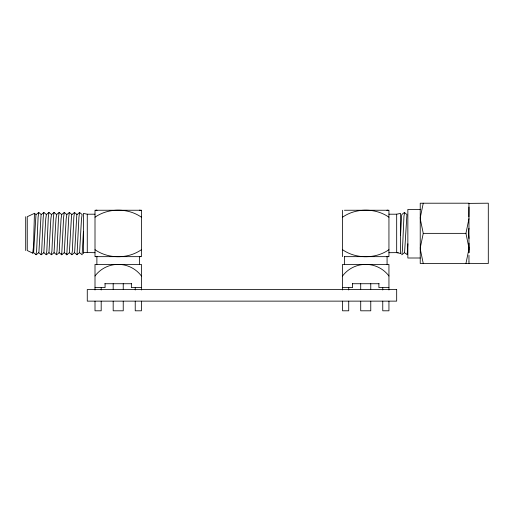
<?xml version="1.0" encoding="UTF-8"?>
<svg xmlns="http://www.w3.org/2000/svg" width="514" height="514" viewBox="0 0 514 514"><rect width="100%" height="100%" fill="white"/><g stroke="black" fill="none" stroke-linecap="round" stroke-linejoin="round"><path stroke-width="0.77" d="M468.961 207.046L468.922 216.959L468.961 203.197L420.227 203.216L420.227 263.509L468.961 263.509L468.961 261.986M468.961 243.295L468.961 252.605L468.961 217.287M83.403 231.653L82.131 254.803L79.574 252.682L81.488 218.887L82.131 214.556L79.574 212.443L76.811 214.749L74.684 251.577L74.472 252.682L71.915 254.803L69.364 252.682L71.491 216.227L71.703 214.749L74.472 212.443L77.023 214.556M400.547 235.393L401.614 215.668L401.826 214.556L404.377 212.443L406.927 214.556L404.589 252.496M407.872 243.809L407.139 254.591L404.377 252.682L401.826 254.803L402.462 249.99L403.953 216.266L404.589 212.655M35.967 214.749L33.628 252.682L36.179 254.803L38.736 252.682L38.948 251.577L41.075 214.749M468.961 228.293L468.376 231.975L468.961 238.438M32.761 253.036L33.513 246.251L34.438 213.445L36.179 214.556L38.736 212.443L41.287 214.556L43.838 212.443L46.389 214.556L48.946 212.443L51.496 214.556L54.047 212.443L56.604 214.556L59.155 212.443L61.706 214.556L64.263 212.443L66.814 214.556L69.364 212.443L71.915 214.556M38.736 252.682L41.287 254.803L43.838 252.682L45.752 218.887L46.389 214.556M43.838 252.682L46.389 254.803L48.946 252.682L50.86 218.887L51.496 214.556M48.946 252.682L51.496 254.803L54.047 252.682L55.962 218.887L56.604 214.556M54.047 252.682L56.604 254.803L59.155 252.682L61.07 218.887L61.706 214.556M59.155 252.682L61.706 254.803L64.263 252.682L66.177 218.887L66.814 214.556M420.227 217.865L423.253 203.216M420.227 248.005L423.253 233.362L420.227 218.72M468.961 248.005L465.935 233.362L468.961 218.72M465.935 263.509L468.961 248.866M38.736 212.443L38.094 217.255L36.61 250.98L35.967 254.591M43.838 212.443L43.202 217.255L41.711 250.98L41.075 254.591M48.946 212.443L48.303 217.255L46.819 250.98L46.176 254.591M54.047 212.443L53.411 217.255L51.92 250.98L51.284 254.591M59.155 212.443L58.519 217.255L57.028 250.98L56.392 254.591M64.263 212.443L63.62 217.255L61.706 254.803L61.352 253.498M69.364 212.443L68.728 217.255L66.814 254.803L64.263 252.682M74.472 212.443L73.83 217.255L72.345 250.98L71.703 254.591M79.574 212.443L78.938 217.255L77.023 254.803L74.472 252.682M69.364 252.682L66.814 254.803L66.46 253.498M79.574 252.682L76.811 254.591M95.006 217.21C108.383 207.829 128.044 207.829 141.421 217.21M141.421 249.695C128.044 259.075 108.383 259.075 95.006 249.695M342.536 217.21C355.906 207.829 375.573 207.829 388.944 217.21M388.944 249.695C375.573 259.075 355.906 259.075 342.536 249.695M34.624 213.271L27.248 216.709L27.248 250.53L32.922 253.248M388.944 214.203L396.679 214.203L400.547 213.4L400.547 253.646M96.889 210.245L95.945 210.348L96.902 210.245M398.228 252.612L388.944 252.702M468.961 203.383L488.3 203.197L488.3 263.528L468.961 263.341M420.227 209.442L407.853 209.442L407.853 258.002L420.227 258.002M344.406 210.245L388.944 210.245L388.944 256.659L344.425 256.659M83.403 253.646L83.403 213.4L87.271 214.203L95.006 214.203M423.253 233.362L465.935 233.362M83.403 252.477L95.006 252.702M104.817 283.728L131.61 283.728M352.341 283.728L379.139 283.728M95.006 287.596L105.062 287.596L105.062 283.728M141.421 287.596L131.366 287.596L131.366 283.728M342.536 287.596L352.591 287.596L352.591 283.728M388.944 287.596L378.889 287.596L378.889 283.728M96.902 256.659L95.945 256.557L96.889 256.659L96.883 264.395M400.547 253.441L396.679 252.702L396.679 214.203M420.227 248.866L423.253 263.509M468.961 255.329L468.961 261.639M388.944 289.999L388.944 264.395L342.536 264.395L342.536 289.999M388.944 301.204L388.944 310.803L382.757 310.803L382.757 301.204M387.074 256.659L387.074 264.395M382.757 287.596L382.757 289.999M370.767 283.728L370.767 289.305M370.767 301.249L370.767 310.803L360.712 310.803L360.712 301.249M360.712 283.728L360.712 289.305M348.723 287.596L348.723 289.999M348.723 301.204L348.723 310.803L342.536 310.803L342.536 301.204M344.406 256.659L344.406 264.395M342.536 210.245L342.536 256.659M141.421 289.999L141.421 264.395L95.006 264.395L95.006 289.999M141.421 301.204L141.421 310.803L135.233 310.803L135.233 301.204M139.545 256.659L139.545 264.395M135.233 287.596L135.233 289.999M123.238 283.728L123.238 289.305M123.238 301.249L123.238 310.803L113.183 310.803L113.183 301.249M113.183 283.728L113.183 289.305M101.194 287.596L101.194 289.999M101.194 301.204L101.194 310.803L95.006 310.803L95.006 301.204M87.271 214.203L87.271 252.702M25.7 216.709L25.7 250.53M342.536 275.992A29.009 29.009 0 0 1 388.944 275.992M95.006 275.992A29.009 29.009 0 0 1 141.421 275.992M140.483 256.557L139.538 256.659L140.483 256.557M388.006 256.557L387.061 256.659L388.006 256.557M141.421 210.245L95.006 210.245L95.006 256.659L141.421 256.659L141.421 210.245M396.679 289.53L87.271 289.53L87.271 301.133L396.679 301.133L396.679 289.53M388.006 210.348L387.061 210.245L388.006 210.348M140.483 210.348L139.525 210.245L140.483 210.348"/></g></svg>
